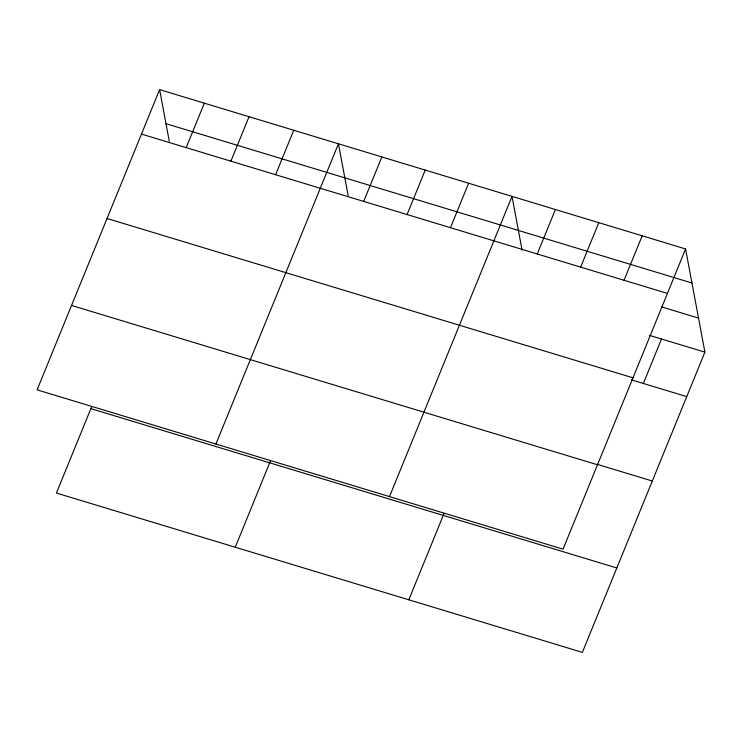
<?xml version="1.0" encoding="UTF-8"?>
<svg xmlns="http://www.w3.org/2000/svg" width="742" height="742" viewBox="0 0 742 742"><rect width="100%" height="100%" fill="white"/><g stroke="black" fill="none" stroke-linecap="round" stroke-linejoin="round"><path stroke-width="1.11" d="M159.623 89.624L37.1 389.856L563.057 549.173L685.58 248.95L159.623 89.624L169.278 141.221M186.177 147.63L204.328 103.166M91.711 406.579L56.42 493.05L582.377 652.376L704.9 352.144L685.58 248.95M230.892 161.181L249.034 116.707M275.597 174.722L293.739 130.249M215.922 444.022L338.445 143.79L348.109 195.396M363.691 201.407L381.842 156.933M235.251 547.225L270.533 460.754M407.08 214.549L425.231 170.085M450.477 227.692L468.619 183.228M389.494 496.602L512.017 196.37L522.08 250.165M537.254 253.987L555.406 209.513M408.814 599.796L444.106 513.325M580.652 267.129L598.794 222.656M624.041 280.272L642.192 235.798M643.36 383.475L661.512 339.001M165.995 123.682L691.952 282.999M141.472 134.089L667.429 293.415M661.641 306.919L698.528 318.086M649.575 335.384L704.9 352.144M107.034 218.491L632.991 377.817M631.433 379.858L686.749 396.618M596.985 464.26L652.311 481.02M71.547 305.454L597.505 464.78M90.867 408.647L616.825 567.973"/></g></svg>
